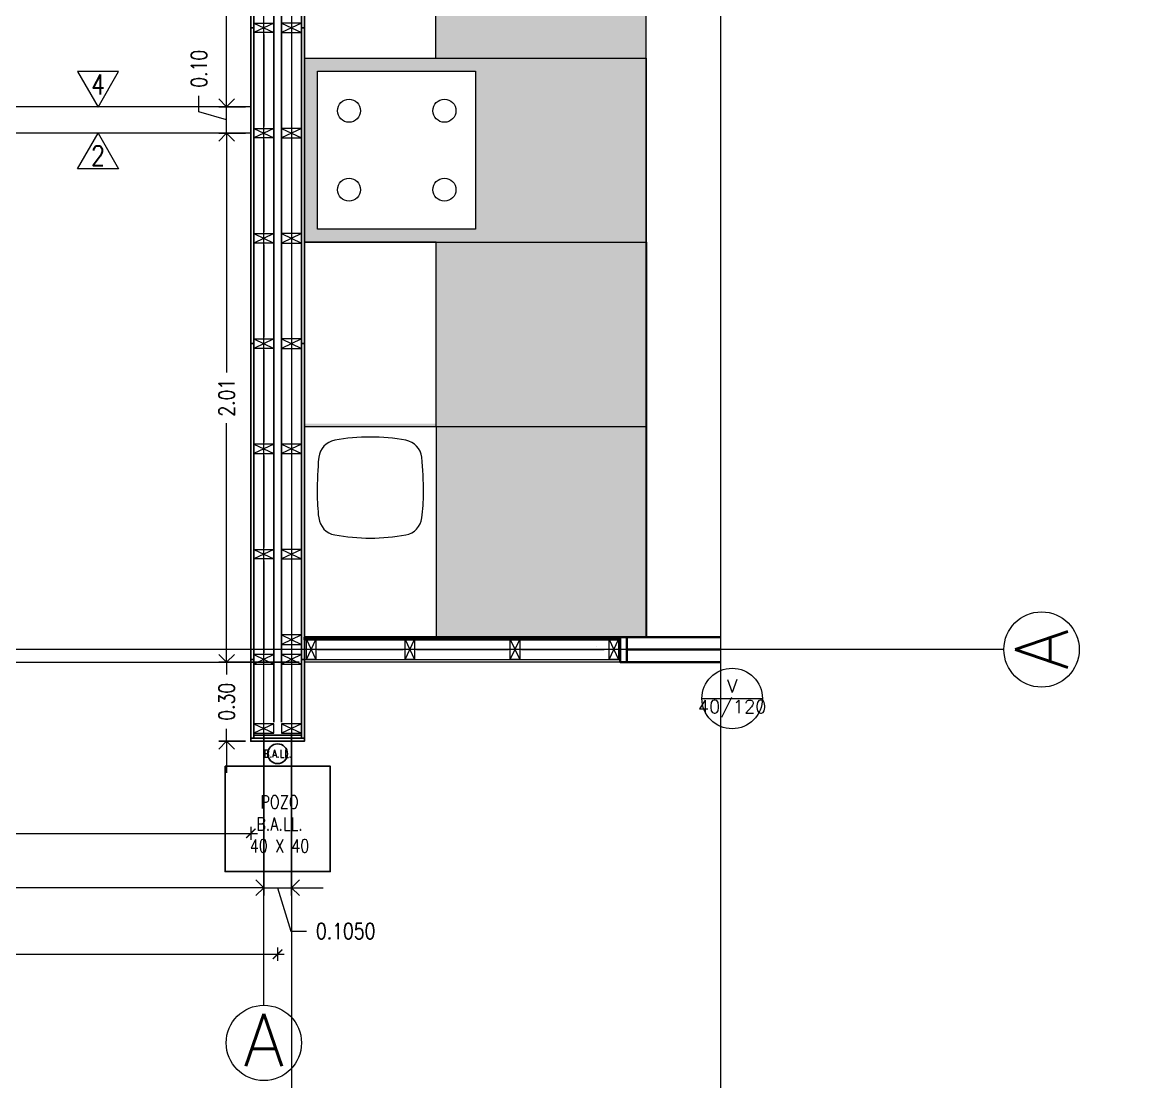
# Model space of a CAD drawing. Header units: metres. Extents: x -2 to 612, y -64 to 156.
# Drawn here: x 359.692 to 363.916, y 21.656 to 25.683 of the extents above; entities that cross this region are included whole.
import ezdxf
from ezdxf import colors
from ezdxf.entities.mleader import LeaderData, LeaderLine
from ezdxf.enums import TextEntityAlignment as Align
from ezdxf.math import Vec2, Vec3

# ---------------------------------------------------------------- set-up
doc = ezdxf.new("R2010")
doc.units = ezdxf.units.M
doc.header["$LTSCALE"] = 5
doc.header["$MEASUREMENT"] = 0
doc.linetypes.add('HIDDEN', pattern=[0.375, 0.25, -0.125])
doc.layers.get('0').update_dxf_attribs({"color": 30})
doc.layers.get('DEFPOINTS').update_dxf_attribs({"color": 210})
for name, color, linetype, lineweight in [('A-ANNO-DIMS', 3, 'Continuous', 18), ('A-ANNO-SYMB', 3, 'Continuous', 18), ('A-ANNO-TEXT', 3, 'Continuous', 18), ('A-DETL-MBND', 3, 'Continuous', 18), ('A-DETL-MCUT', 4, 'Continuous', 25), ('A-DOOR-SYMB', 3, 'Continuous', 18), ('A-ELEV-IDEN', 3, 'Continuous', 18), ('A-ELEV-MBE1', 7, 'Continuous', 35), ('A-ELEV-MBE2', 4, 'Continuous', 25), ('A-ELEV-OVHD', 3, 'HIDDEN', 18), ('A-FLOR-PATT', 8, 'Continuous', 18), ('A-FURN', 8, 'Continuous', 18), ('A-SECT-MCUT', 7, 'Continuous', 35), ('A-WALL-PATT', 8, 'Continuous', 18), ('A-WALL-STUD', 3, 'Continuous', 18)]:
    doc.layers.add(name, color=color, linetype=linetype, lineweight=lineweight)
doc.styles.add('E-ROMANS', font='romans.shx', dxfattribs={"width": 0.8})
doc.styles.get("Standard").update_dxf_attribs({"font": 'arial.ttf'})
doc.dimstyles.new('E-0050_ARW_12', dxfattribs={"dimscale": 0.001, "dimtxt": 60, "dimasz": 60, "dimexe": 30, "dimexo": 20, "dimgap": 30, "dimtad": 0, "dimzin": 0, "dimdsep": 46, "dimtxsty": 'E-ROMANS', "dimblk": 'OPEN90', "dimcen": 30, "dimclrd": 256, "dimclre": 256, "dimclrt": 256, "dimadec": 0, "dimazin": 0, "dimtfac": 1, "dimtmove": 1, "dimatfit": 3, "dimldrblk": 'OPEN90', "dimfxl": 1, "dimtfill": 1, "dimtolj": 1, "dimtzin": 0, "dimlwd": -1, "dimarcsym": 0})

# ---------------------------------------------------------------- blocks, each defined once
blk = doc.blocks.new('ARCH TICK 2')
for p, q in [((-1, 0), (0.5, 0)), ((0, 0.5), (0, -0.5))]:
    blk.add_line(p, q)
at = {"color": 0, "linetype": 'ByBlock'}
blk.add_line((-0.354, -0.354), (0.354, 0.354), dxfattribs=at)
at = {"color": 0, "linetype": 'ByBlock', "const_width": 0.106}
blk.add_lwpolyline([(-0.354, -0.354), (0.354, 0.354)], dxfattribs=at)
blk = doc.blocks.new('*D191')
at = {"layer": 'A-ANNO-DIMS', "transparency": 16777216}
blk.add_line((354.4136, 22.1413), (360.6126, 22.1413), dxfattribs=at)
at = {"layer": 'DEFPOINTS', "color": 0, "transparency": 16777216}
for p in [(354.3636, 22.9615), (360.6626, 22.9735), (360.6626, 22.1413)]:
    blk.add_point(p, dxfattribs=at)
at = {"layer": 'A-ANNO-DIMS', "transparency": 16777216, "xscale": 0.05, "yscale": 0.05, "zscale": 0.05, "rotation": 180}
blk.add_blockref('ARCH TICK 2', (354.3636, 22.1413), dxfattribs=at)
at = {"layer": 'A-ANNO-DIMS', "transparency": 16777216, "xscale": 0.05, "yscale": 0.05, "zscale": 0.05}
blk.add_blockref('ARCH TICK 2', (360.6626, 22.1413), dxfattribs=at)
at = {"layer": 'A-ANNO-DIMS', "transparency": 16777216, "insert": (357.5131, 22.0879), "char_height": 0.065, "attachment_point": 5, "style": 'E-ROMANS'}
blk.add_mtext('\\A1;6.30', dxfattribs=at)
blk = doc.blocks.new('_Open90')
at = {"color": 0, "linetype": 'ByBlock', "lineweight": -2}
for p, q in [((-0.5, 0.5), (0, 0)), ((0, 0), (-1, 0)), ((0, 0), (-0.5, -0.5))]:
    blk.add_line(p, q, dxfattribs=at)
blk = doc.blocks.new('*D192')
at = {"layer": 'A-ANNO-DIMS', "transparency": 16777216}
blk.add_line((357.6106, 22.6004), (360.5106, 22.6004), dxfattribs=at)
at = {"layer": 'DEFPOINTS', "color": 0, "transparency": 16777216}
for p in [(357.5606, 23.3605), (360.5606, 23.3605), (360.5606, 22.6004)]:
    blk.add_point(p, dxfattribs=at)
at = {"layer": 'A-ANNO-DIMS', "transparency": 16777216, "xscale": 0.05, "yscale": 0.05, "zscale": 0.05, "rotation": 180}
blk.add_blockref('ARCH TICK 2', (357.5606, 22.6004), dxfattribs=at)
at = {"layer": 'A-ANNO-DIMS', "transparency": 16777216, "xscale": 0.05, "yscale": 0.05, "zscale": 0.05}
blk.add_blockref('ARCH TICK 2', (360.5606, 22.6004), dxfattribs=at)
at = {"layer": 'A-ANNO-DIMS', "transparency": 16777216, "insert": (359.0606, 22.547), "char_height": 0.065, "attachment_point": 5, "style": 'E-ROMANS'}
blk.add_mtext('\\A1;3.00', dxfattribs=at)
blk = doc.blocks.new('*D217')
at = {"layer": 'A-ANNO-DIMS', "lineweight": -2, "transparency": 16777216}
for p, q in [((360.6101, 22.9785), (360.6101, 22.3638)), ((360.7151, 22.9785), (360.7151, 22.3638))]:
    blk.add_line(p, q, dxfattribs=at)
at = {"layer": 'A-ANNO-DIMS', "transparency": 16777216}
for p, q in [((360.5501, 22.3938), (360.4901, 22.3938)), ((360.6101, 22.3938), (360.7151, 22.3938)), ((360.6101, 22.3938), (360.7151, 22.3938)), ((360.6626, 22.3938), (360.7121, 22.2288)), ((360.7751, 22.3938), (360.8351, 22.3938)), ((360.7121, 22.2288), (360.7721, 22.2288))]:
    blk.add_line(p, q, dxfattribs=at)
at = {"layer": 'DEFPOINTS', "color": 0, "transparency": 16777216}
for p in [(360.6101, 22.9985), (360.7151, 22.9985), (360.7151, 22.3938)]:
    blk.add_point(p, dxfattribs=at)
at = {"layer": 'A-ANNO-DIMS', "transparency": 16777216, "xscale": 0.06, "yscale": 0.06, "zscale": 0.06}
blk.add_blockref('_Open90', (360.6101, 22.3938), dxfattribs=at)
at = {"layer": 'A-ANNO-DIMS', "transparency": 16777216, "xscale": 0.06, "yscale": 0.06, "zscale": 0.06, "rotation": 180}
blk.add_blockref('_Open90', (360.7151, 22.3938), dxfattribs=at)
at = {"layer": 'A-ANNO-DIMS', "transparency": 16777216, "insert": (360.921, 22.2288), "char_height": 0.06, "attachment_point": 5, "style": 'E-ROMANS', "bg_fill": 3, "box_fill_scale": 1.25, "bg_fill_color": 256, "bg_fill_true_color": 13158600, "bg_fill_transparency": 0}
blk.add_mtext('\\A1;0.1050', dxfattribs=at)
blk = doc.blocks.new('*D220')
at = {"layer": 'A-ANNO-DIMS', "lineweight": -2, "transparency": 16777216}
for p, q in [((357.5131, 23.2665), (357.5131, 22.3638)), ((360.6101, 22.9785), (360.6101, 22.3638))]:
    blk.add_line(p, q, dxfattribs=at)
at = {"layer": 'A-ANNO-DIMS', "transparency": 16777216}
for p, q in [((357.5731, 22.3938), (358.9127, 22.3938)), ((360.5501, 22.3938), (359.2105, 22.3938))]:
    blk.add_line(p, q, dxfattribs=at)
at = {"layer": 'DEFPOINTS', "color": 0, "transparency": 16777216}
for p in [(357.5131, 23.2865), (360.6101, 22.9985), (360.6101, 22.3938)]:
    blk.add_point(p, dxfattribs=at)
at = {"layer": 'A-ANNO-DIMS', "transparency": 16777216, "xscale": 0.06, "yscale": 0.06, "zscale": 0.06, "rotation": 180}
blk.add_blockref('_Open90', (357.5131, 22.3938), dxfattribs=at)
at = {"layer": 'A-ANNO-DIMS', "transparency": 16777216, "xscale": 0.06, "yscale": 0.06, "zscale": 0.06}
blk.add_blockref('_Open90', (360.6101, 22.3938), dxfattribs=at)
at = {"layer": 'A-ANNO-DIMS', "transparency": 16777216, "insert": (359.0616, 22.3938), "char_height": 0.06, "attachment_point": 5, "style": 'E-ROMANS', "bg_fill": 3, "box_fill_scale": 1.25, "bg_fill_color": 256, "bg_fill_true_color": 13158600, "bg_fill_transparency": 0}
blk.add_mtext('\\A1;3.0970', dxfattribs=at)
blk = doc.blocks.new('*D1128')
at = {"layer": 'A-ANNO-DIMS', "transparency": 16777216}
for p, q in [((360.4686, 23.3105), (360.4686, 23.3705)), ((360.4686, 23.2505), (360.4686, 23.2037)), ((360.4686, 22.9505), (360.4686, 22.9974)), ((360.4686, 22.8905), (360.4686, 22.8305))]:
    blk.add_line(p, q, dxfattribs=at)
at = {"layer": 'A-ANNO-DIMS', "lineweight": -2, "transparency": 16777216}
for p, q in [((360.7446, 23.2505), (360.4386, 23.2505)), ((360.5406, 22.9505), (360.4386, 22.9505))]:
    blk.add_line(p, q, dxfattribs=at)
at = {"layer": 'DEFPOINTS', "color": 0, "transparency": 16777216}
for p in [(360.4686, 23.2505), (360.7646, 23.2505), (360.5606, 22.9505)]:
    blk.add_point(p, dxfattribs=at)
at = {"layer": 'A-ANNO-DIMS', "transparency": 16777216, "xscale": 0.06, "yscale": 0.06, "zscale": 0.06}
for p, rotation in [((360.4686, 23.2505), 270), ((360.4686, 22.9505), 90)]:
    blk.add_blockref('_Open90', p, dxfattribs=dict(at, rotation=rotation))
at = {"layer": 'A-ANNO-DIMS', "transparency": 16777216, "insert": (360.4686, 23.1005), "char_height": 0.06, "attachment_point": 5, "rotation": 90, "style": 'E-ROMANS', "bg_fill": 3, "box_fill_scale": 1.25, "bg_fill_color": 256, "bg_fill_true_color": 13158600, "bg_fill_transparency": 0}
blk.add_mtext('\\A1;0.30', dxfattribs=at)
blk = doc.blocks.new('*D1129')
at = {"layer": 'A-ANNO-DIMS', "lineweight": -2, "transparency": 16777216}
for p, q in [((360.5406, 25.2615), (360.4386, 25.2615)), ((360.7446, 23.2505), (360.4386, 23.2505))]:
    blk.add_line(p, q, dxfattribs=at)
at = {"layer": 'A-ANNO-DIMS', "transparency": 16777216}
for p, q in [((360.4686, 25.2015), (360.4686, 24.3523)), ((360.4686, 23.3105), (360.4686, 24.1597))]:
    blk.add_line(p, q, dxfattribs=at)
at = {"layer": 'DEFPOINTS', "color": 0, "transparency": 16777216}
for p in [(360.4686, 25.2615), (360.5606, 25.2615), (360.7646, 23.2505)]:
    blk.add_point(p, dxfattribs=at)
at = {"layer": 'A-ANNO-DIMS', "transparency": 16777216, "xscale": 0.06, "yscale": 0.06, "zscale": 0.06}
for p, rotation in [((360.4686, 25.2615), 90), ((360.4686, 23.2505), 270)]:
    blk.add_blockref('_Open90', p, dxfattribs=dict(at, rotation=rotation))
at = {"layer": 'A-ANNO-DIMS', "transparency": 16777216, "insert": (360.4686, 24.256), "char_height": 0.06, "attachment_point": 5, "rotation": 90, "style": 'E-ROMANS', "bg_fill": 3, "box_fill_scale": 1.25, "bg_fill_color": 256, "bg_fill_true_color": 13158600, "bg_fill_transparency": 0}
blk.add_mtext('\\A1;2.01', dxfattribs=at)
blk = doc.blocks.new('*D1130')
at = {"layer": 'A-ANNO-DIMS', "transparency": 16777216}
for p, q in [((360.4686, 25.4215), (360.4686, 25.4815)), ((360.3636, 25.343), (360.3636, 25.403)), ((360.4686, 25.3115), (360.3636, 25.343)), ((360.4686, 25.2615), (360.4686, 25.3615)), ((360.4686, 25.2615), (360.4686, 25.3615)), ((360.4686, 25.2015), (360.4686, 25.1415))]:
    blk.add_line(p, q, dxfattribs=at)
at = {"layer": 'A-ANNO-DIMS', "lineweight": -2, "transparency": 16777216}
for p, q in [((360.5406, 25.3615), (360.4386, 25.3615)), ((360.5406, 25.2615), (360.4386, 25.2615))]:
    blk.add_line(p, q, dxfattribs=at)
at = {"layer": 'DEFPOINTS', "color": 0, "transparency": 16777216}
for p in [(360.4686, 25.3615), (360.5606, 25.3615), (360.5606, 25.2615)]:
    blk.add_point(p, dxfattribs=at)
at = {"layer": 'A-ANNO-DIMS', "transparency": 16777216, "xscale": 0.06, "yscale": 0.06, "zscale": 0.06}
for p, rotation in [((360.4686, 25.3615), 270), ((360.4686, 25.2615), 90)]:
    blk.add_blockref('_Open90', p, dxfattribs=dict(at, rotation=rotation))
at = {"layer": 'A-ANNO-DIMS', "transparency": 16777216, "insert": (360.3636, 25.5062), "char_height": 0.06, "attachment_point": 5, "rotation": 90, "style": 'E-ROMANS', "bg_fill": 3, "box_fill_scale": 1.25, "bg_fill_color": 256, "bg_fill_true_color": 13158600, "bg_fill_transparency": 0}
blk.add_mtext('\\A1;0.10', dxfattribs=at)
blk = doc.blocks.new('*D1131')
at = {"layer": 'A-ANNO-DIMS', "lineweight": -2, "transparency": 16777216}
for p, q in [((360.5406, 30.1495), (360.4386, 30.1495)), ((360.5406, 25.3615), (360.4386, 25.3615))]:
    blk.add_line(p, q, dxfattribs=at)
at = {"layer": 'A-ANNO-DIMS', "transparency": 16777216}
for p, q in [((360.4686, 30.0895), (360.4686, 27.8575)), ((360.4686, 25.4215), (360.4686, 27.6535))]:
    blk.add_line(p, q, dxfattribs=at)
at = {"layer": 'DEFPOINTS', "color": 0, "transparency": 16777216}
for p in [(360.4686, 30.1495), (360.5606, 30.1495), (360.5606, 25.3615)]:
    blk.add_point(p, dxfattribs=at)
at = {"layer": 'A-ANNO-DIMS', "transparency": 16777216, "xscale": 0.06, "yscale": 0.06, "zscale": 0.06}
for p, rotation in [((360.4686, 30.1495), 90), ((360.4686, 25.3615), 270)]:
    blk.add_blockref('_Open90', p, dxfattribs=dict(at, rotation=rotation))
at = {"layer": 'A-ANNO-DIMS', "transparency": 16777216, "insert": (360.4686, 27.7555), "char_height": 0.06, "attachment_point": 5, "rotation": 90, "style": 'E-ROMANS', "bg_fill": 3, "box_fill_scale": 1.25, "bg_fill_color": 256, "bg_fill_true_color": 13158600, "bg_fill_transparency": 0}
blk.add_mtext('\\A1;4.79', dxfattribs=at)
blk = doc.blocks.new('ytui')
for p, q in [((-240.4633, 148.8861), (-240.4633, 150.1861)), ((-240.4633, 150.1861), (-239.7633, 150.1861)), ((-239.7633, 148.8861), (-239.7633, 150.1861)), ((-239.7633, 148.8861), (-240.4633, 148.8861))]:
    blk.add_line(p, q)
blk = doc.blocks.new('IO')
for p, q in [((-242.3043, 128.3342), (-242.3043, 129.1342)), ((-241.5043, 129.1342), (-242.3043, 129.1342)), ((-241.5043, 128.3342), (-241.5043, 129.1342))]:
    blk.add_line(p, q)

msp = doc.modelspace()

# ---------------------------------------------------------------- hatches: boundary and pattern name
at = {"layer": 'A-FLOR-PATT'}
h = msp.add_hatch(dxfattribs=at)
h.set_pattern_fill('DOTS', color=256, scale=0.02, style=0)
h.set_pattern_definition([(0, (-33.77306, 0), (0.015875, 0.03175), [0, -0.03175])])
h.paths.add_polyline_path([(362.06164, 27.15453), (360.76464, 27.15452), (360.76464, 26.65453), (361.36518, 26.65453), (361.36518, 26.59751), (360.76464, 26.59751), (360.76464, 24.14654), (361.26464, 24.14653), (361.26464, 23.34654), (362.06164, 23.34654)])
h.paths.add_polyline_path([(361.26463, 24.84654), (360.76464, 24.84654), (360.76464, 24.15783), (361.26463, 24.15783)], flags=16)
h.paths.add_polyline_path([(361.41464, 25.49654), (360.81464, 25.49654), (360.81464, 24.89654), (361.41464, 24.89654)], flags=16)
h.paths.add_polyline_path([(361.26409, 25.89751), (360.76464, 25.89751), (360.76464, 25.54655), (361.26409, 25.54655)], flags=16)
h.paths.add_polyline_path([(361.36464, 26.54751), (360.76464, 26.54751), (360.76464, 25.94751), (361.36464, 25.94751)], flags=16)

# ---------------------------------------------------------------- linework, layer by layer
at = {"layer": 'A-ANNO-SYMB'}
for p, q in [((361.26463, 24.84654), (362.06463, 24.84654)), ((362.06463, 24.84654), (362.06462, 24.14654)), ((361.26462, 24.14654), (362.06462, 24.14654)), ((363.42209, 23.29904), (352.66724, 23.29904))]:
    msp.add_line(p, q, dxfattribs=at)
for centre in [(363.56512, 23.29904), (360.6101, 21.80391)]:
    msp.add_circle(centre, 0.14303, dxfattribs=at)
at = {"layer": 'A-ANNO-TEXT'}
for points in [[(359.98012, 25.36054), (360.05856, 25.4964), (359.90168, 25.4964)], [(359.98012, 25.26154), (360.05856, 25.12568), (359.90168, 25.12568)]]:
    msp.add_lwpolyline(points, close=True, dxfattribs=at)
at = {"layer": 'A-DETL-MBND'}
msp.add_lwpolyline([(361.96464, 23.26153), (361.96464, 23.25053), (360.76464, 23.25053), (360.76464, 23.26153)], close=True, dxfattribs=at)
at = {"layer": 'A-DETL-MCUT'}
for points in [[(360.57259, 25.66154), (360.57259, 26.86154), (360.56059, 26.86154), (360.56059, 25.66154)], [(360.75264, 25.66153), (360.75264, 26.86153), (360.76464, 26.86153), (360.76464, 25.66153)], [(360.57259, 24.46154), (360.57259, 25.66154), (360.56059, 25.66154), (360.56059, 24.46154)], [(360.75264, 24.46153), (360.75264, 25.66153), (360.76464, 25.66153), (360.76464, 24.46153)], [(360.56059, 23.26154), (360.5606, 24.46154), (360.5726, 24.46154), (360.5726, 23.26154)], [(360.75264, 23.26153), (360.75264, 24.46153), (360.76464, 24.46153), (360.76464, 23.26153)], [(360.5606, 22.96153), (360.56059, 23.26153), (360.5726, 23.26153), (360.5726, 22.96153)], [(360.75264, 22.96153), (360.75264, 23.26153), (360.76464, 23.26153), (360.76464, 22.96153)]]:
    msp.add_lwpolyline(points, close=True, dxfattribs=at)
for points in [[(360.66262, 22.96153), (360.5606, 22.96153), (360.5606, 22.95053), (360.66262, 22.95053)], [(360.66262, 22.96154), (360.57259, 22.96154), (360.5726, 22.97354), (360.66262, 22.97354)], [(360.66262, 22.96153), (360.76464, 22.96153), (360.76464, 22.95053), (360.66262, 22.95053)], [(360.66264, 22.96153), (360.75264, 22.96153), (360.75264, 22.97353), (360.66264, 22.97353)]]:
    msp.add_lwpolyline(points, dxfattribs=at)
at = {"layer": 'A-DOOR-SYMB'}
msp.add_lwpolyline([(362.27464, 23.11297), (362.50464, 23.11297)], dxfattribs=at)
msp.add_circle((362.38964, 23.11297), 0.115, dxfattribs=at)
at = {"layer": 'A-ELEV-IDEN'}
for points in [[(362.34492, 34.02639), (362.34492, 19.95747)], [(362.06164, 27.15453), (362.06164, 23.34654)]]:
    msp.add_lwpolyline(points, dxfattribs=at)
at = {"layer": 'A-ELEV-MBE1'}
for p, q in [((361.96464, 23.34654), (362.34492, 23.34654)), ((361.96464, 23.25053), (362.34492, 23.25053))]:
    msp.add_line(p, q, dxfattribs=at)
at = {"layer": 'A-ELEV-MBE1', "linetype": 'Continuous'}
msp.add_line((361.98964, 23.29903), (362.34492, 23.29903), dxfattribs=at)
at = {"layer": 'A-ELEV-MBE1'}
msp.add_lwpolyline([(361.96464, 23.34654), (361.98964, 23.34654), (361.98964, 23.25053), (361.96464, 23.25053)], close=True, dxfattribs=at)
at = {"layer": 'A-ELEV-MBE2'}
for p, q in [((360.6476, 23.02354), (360.6476, 30.39955)), ((360.67764, 23.02353), (360.67764, 30.39955))]:
    msp.add_line(p, q, dxfattribs=at)
at = {"layer": 'A-ELEV-MBE2', "ltscale": 0.05}
msp.add_lwpolyline([(360.46262, 22.85532), (360.86262, 22.85532), (360.86262, 22.45532), (360.46262, 22.45532)], close=True, dxfattribs=at)
msp.add_circle((360.66262, 22.90303), 0.0375, dxfattribs=at)
at = {"layer": 'A-ELEV-OVHD'}
for p, q in [((360.56059, 25.36154), (358.46059, 25.36154)), ((360.56059, 25.26154), (358.46059, 25.26154))]:
    msp.add_line(p, q, dxfattribs=at)
at = {"layer": 'A-FURN'}
msp.add_line((361.26464, 24.14654), (361.26463, 23.34654), dxfattribs=at)
at = {"layer": 'A-FURN', "linetype": 'Continuous'}
msp.add_line((361.87235, 23.31165), (361.87235, 23.31165), dxfattribs=at)
at = {"layer": 'A-FURN'}
for points in [[(360.76464, 25.89751), (360.76464, 25.54655), (361.26409, 25.54655), (361.26409, 25.89751)], [(361.41464, 25.49654), (361.41464, 24.89654), (360.81464, 24.89654), (360.81464, 25.49654)]]:
    msp.add_lwpolyline(points, close=True, dxfattribs=at)
for centre in [(360.93375, 25.34654), (361.29642, 25.34654), (360.93375, 25.04654), (361.29642, 25.04654)]:
    msp.add_circle(centre, 0.04376, dxfattribs=at)
for centre, radius, start, end in [((360.89301, 24.02049), 0.075, 100.38124, 172.77), ((360.89301, 24.02049), 0.075, 100.38124, 172.77), ((361.01464, 23.35654), 0.75, 90, 100.38124), ((361.01464, 23.35654), 0.75, 90, 100.38124), ((361.01464, 23.35654), 0.75, 79.61876, 90), ((361.01464, 23.35654), 0.75, 79.61876, 90), ((361.13627, 24.02049), 0.075, 7.23, 79.61876), ((361.13627, 24.02049), 0.075, 7.23, 79.61876), ((362.37453, 23.89357), 1.56189, 174.99166, 180.0013), ((362.37453, 23.89357), 1.56189, 174.99166, 180.0013), ((359.65475, 23.89357), 1.56189, 359.9987, 5.00834), ((359.65475, 23.89357), 1.56189, 359.9987, 5.00834), ((361.56264, 23.89354), 0.75, 180, 187.23), ((361.56264, 23.89354), 0.75, 180, 187.23), ((360.46664, 23.89354), 0.75, 352.77, 0), ((360.46664, 23.89354), 0.75, 352.77, 0), ((360.89301, 23.80858), 0.075, 187.23, 259.61876), ((360.89301, 23.80858), 0.075, 187.23, 259.61876), ((361.13627, 23.80858), 0.075, 280.38124, 352.77), ((361.13627, 23.80858), 0.075, 280.38124, 352.77), ((361.01464, 24.47254), 0.75, 259.61876, 270), ((361.01464, 24.47254), 0.75, 259.61876, 270), ((361.01464, 24.47254), 0.75, 270, 280.38124), ((361.01464, 24.47254), 0.75, 270, 280.38124)]:
    msp.add_arc(centre, radius, start, end, dxfattribs=at)
at = {"layer": 'A-SECT-MCUT'}
msp.add_lwpolyline([(360.76464, 23.34654), (361.96464, 23.34654), (361.96464, 23.33654), (360.76464, 23.33654)], close=True, dxfattribs=at)
at = {"layer": 'A-WALL-PATT', "ltscale": 0.1}
for p, q in [((360.6101, 25.63654), (360.6101, 25.28654)), ((360.71514, 25.63654), (360.71514, 25.28654)), ((360.6101, 25.23654), (360.6101, 24.88654)), ((360.71514, 25.23654), (360.71514, 24.88654)), ((360.6101, 24.83654), (360.6101, 24.48654)), ((360.71514, 24.83654), (360.71514, 24.48654)), ((360.6101, 24.43654), (360.61009, 24.08654)), ((360.71514, 24.43654), (360.71514, 24.08654)), ((360.61009, 24.03654), (360.6101, 23.68654)), ((360.71514, 24.03654), (360.71514, 23.68654)), ((360.71514, 23.63654), (360.71514, 23.36154)), ((360.81464, 23.29904), (361.13964, 23.29904)), ((361.18964, 23.29904), (361.53964, 23.29904)), ((361.58964, 23.29904), (361.90264, 23.29904))]:
    msp.add_line(p, q, dxfattribs=at)
at = {"layer": 'A-WALL-STUD'}
for p, q in [((360.75264, 25.67953), (360.67764, 25.64353)), ((360.67764, 25.67953), (360.75264, 25.64353)), ((361.14664, 23.26153), (361.18264, 23.33653)), ((361.14664, 23.33653), (361.18264, 23.26153)), ((361.54664, 23.26153), (361.58264, 23.33653)), ((361.54664, 23.33653), (361.58264, 23.26153)), ((361.92164, 23.26153), (361.95764, 23.33653)), ((361.92164, 23.33653), (361.95764, 23.26153))]:
    msp.add_line(p, q, dxfattribs=at)
for points in [[(360.75264, 25.67953), (360.67764, 25.67953), (360.67764, 25.64353), (360.75264, 25.64353)], [(361.14664, 23.26153), (361.14664, 23.33653), (361.18264, 23.33653), (361.18264, 23.26153)], [(361.54664, 23.26153), (361.54664, 23.33653), (361.58264, 23.33653), (361.58264, 23.26153)], [(361.92164, 23.26153), (361.92164, 23.33653), (361.95764, 23.33653), (361.95764, 23.26153)]]:
    msp.add_lwpolyline(points, close=True, dxfattribs=at)

# ---------------------------------------------------------------- block references
at = {"layer": 'A-ANNO-SYMB', "xscale": -1, "rotation": 270}
msp.add_blockref('IO', (232.93044, 265.65084), dxfattribs=at)

# ---------------------------------------------------------------- texts
at = {"layer": 'A-ANNO-TEXT', "char_height": 0.075, "attachment_point": 5, "style": 'E-ROMANS'}
for s, insert, rotation in [('\\pi-0.45,l0.45,t0.45;4', (359.98012, 25.44629), 0.00048), ('\\pi-0.45,l0.45,t0.45;2', (359.98012, 25.17579), 359.99952)]:
    msp.add_mtext(s, dxfattribs=dict(at, insert=insert, rotation=rotation))
at = {"layer": 'A-ANNO-TEXT', "attachment_point": 5, "style": 'E-ROMANS'}
for s, insert, char_height in [('\\pi-0.09,l0.09,t0.09;B.A.LL.', (360.66262, 22.90303), 0.03), ('\\pi-0.15,l0.15,t0.15;POZO\\PB.A.LL.\\P40 X 40', (360.66973, 22.63597), 0.05)]:
    msp.add_mtext(s, dxfattribs=dict(at, insert=insert, char_height=char_height))
at = {"layer": 'A-ANNO-TEXT', "style": 'E-ROMANS'}
msp.add_attdef('A', text='0.00', height=0.2, rotation=90, dxfattribs=at).set_placement((363.56512, 23.29904), align=Align.MIDDLE_CENTER)
msp.add_attdef('V', text='V', height=0.05, dxfattribs=at).set_placement((362.38964, 23.12042), align=Align.BOTTOM_CENTER)
msp.add_attdef('40/120', text='xx/xxx', height=0.05, dxfattribs=at).set_placement((362.38964, 23.10701), align=Align.TOP_CENTER)
msp.add_attdef('A', text='0.00', height=0.2, dxfattribs=at).set_placement((360.6101, 21.81505), align=Align.MIDDLE_CENTER)

# ---------------------------------------------------------------- dimensions: what is measured, and where the dimension line sits
at = {"layer": 'A-ANNO-DIMS'}
for base, p1, p2, picture, middle in [((360.56059, 22.60041), (357.56059, 23.36054), (360.56059, 23.36054), '*D192', (359.06059, 22.547)), ((360.66262, 22.1413), (354.3636, 22.96154), (360.66262, 22.97354), '*D191', (357.51311, 22.08789))]:
    dim = msp.add_linear_dim(base=base, p1=p1, p2=p2, dimstyle='E-0050_ARW_12', dxfattribs=at)
    dim.commit()
    dim.dimension.update_dxf_attribs({"geometry": picture, "text_midpoint": middle})

# ---------------------------------------------------------------- next in the draw order: dimensions: what is measured, and where the dimension line sits
dim = msp.add_linear_dim(base=(360.71514, 22.39377), p1=(360.6101, 22.99854), p2=(360.71514, 22.99853), dimstyle='E-0050_ARW_12', override={"dimdec": 4}, dxfattribs=at)
dim.commit()
dim.dimension.update_dxf_attribs({"geometry": '*D217', "text_midpoint": (360.80212, 22.22877)})

# ---------------------------------------------------------------- next in the draw order: linework, layer by layer
at = {"layer": 'A-ANNO-SYMB'}
for p, q in [((360.71514, 33.61894), (360.71514, 21.59535)), ((360.6101, 21.94694), (360.6101, 33.22033))]:
    msp.add_line(p, q, dxfattribs=at)

# ---------------------------------------------------------------- next in the draw order: dimensions: what is measured, and where the dimension line sits
at = {"layer": 'A-ANNO-DIMS'}
dim = msp.add_linear_dim(base=(360.6101, 22.39378), p1=(357.51309, 23.28654), p2=(360.6101, 22.99854), dimstyle='E-0050_ARW_12', override={"dimdec": 4}, dxfattribs=at)
dim.commit()
dim.dimension.update_dxf_attribs({"geometry": '*D220', "text_midpoint": (359.0616, 22.39378)})

# ---------------------------------------------------------------- next in the draw order: linework, layer by layer
at = {"layer": 'A-ELEV-IDEN'}
msp.add_line((357.57159, 23.25054), (360.56059, 23.25054), dxfattribs=at)
at = {"layer": 'A-WALL-PATT', "ltscale": 0.1}
msp.add_line((360.6101, 23.63654), (360.6101, 23.28653), dxfattribs=at)

# ---------------------------------------------------------------- next in the draw order: dimensions: what is measured, and where the dimension line sits
at = {"layer": 'A-ANNO-DIMS'}
dim = msp.add_linear_dim(base=(360.46856, 23.25053), p1=(360.5606, 22.95053), p2=(360.76464, 23.25053), angle=90, dimstyle='E-0050_ARW_12', override={"dimfxl": 0.3}, dxfattribs=at)
dim.commit()
dim.dimension.update_dxf_attribs({"geometry": '*D1128', "text_midpoint": (360.46856, 23.10053)})

# ---------------------------------------------------------------- next in the draw order: linework, layer by layer
at = {"layer": 'A-WALL-STUD'}
for p, q in [((360.6476, 23.01654), (360.5726, 22.98054)), ((360.5726, 23.01654), (360.6476, 22.98054)), ((360.75264, 23.01653), (360.67764, 22.98053)), ((360.67764, 23.01653), (360.75264, 22.98053))]:
    msp.add_line(p, q, dxfattribs=at)
for points in [[(360.6476, 23.01654), (360.5726, 23.01654), (360.5726, 22.98054), (360.6476, 22.98054)], [(360.75264, 23.01653), (360.67764, 23.01653), (360.67764, 22.98053), (360.75264, 22.98053)]]:
    msp.add_lwpolyline(points, close=True, dxfattribs=at)

# ---------------------------------------------------------------- next in the draw order: dimensions: what is measured, and where the dimension line sits
at = {"layer": 'A-ANNO-DIMS'}
dim = msp.add_linear_dim(base=(360.46856, 25.26154), p1=(360.76464, 23.25053), p2=(360.56059, 25.26154), angle=90, dimstyle='E-0050_ARW_12', override={"dimfxl": 0.3}, dxfattribs=at)
dim.commit()
dim.dimension.update_dxf_attribs({"geometry": '*D1129', "text_midpoint": (360.46856, 24.25604)})

# ---------------------------------------------------------------- next in the draw order: linework, layer by layer
at = {"layer": 'A-FURN'}
for p, q in [((360.76463, 23.34654), (360.76464, 24.14654)), ((360.76464, 24.14654), (361.26464, 24.14654)), ((361.26463, 23.34654), (360.76463, 23.34654))]:
    msp.add_line(p, q, dxfattribs=at)
msp.add_lwpolyline([(360.76464, 24.14654), (361.26463, 24.14654), (361.26463, 24.84654), (360.76464, 24.84654)], close=True, dxfattribs=at)
at = {"layer": 'A-WALL-STUD'}
for p, q in [((360.75264, 25.27953), (360.67764, 25.24353)), ((360.67764, 25.27953), (360.75264, 25.24353)), ((360.5726, 24.87954), (360.6476, 24.84354)), ((360.6476, 24.87954), (360.5726, 24.84354)), ((360.75264, 24.87953), (360.67764, 24.84353)), ((360.67764, 24.87953), (360.75264, 24.84353)), ((360.5726, 24.47954), (360.6476, 24.44354)), ((360.6476, 24.47954), (360.5726, 24.44354)), ((360.75264, 24.47953), (360.67764, 24.44353)), ((360.67764, 24.47953), (360.75264, 24.44353)), ((360.64759, 24.07954), (360.57259, 24.04354)), ((360.57259, 24.07954), (360.64759, 24.04354)), ((360.75264, 24.07953), (360.67764, 24.04353)), ((360.67764, 24.07953), (360.75264, 24.04353)), ((360.5726, 23.67954), (360.6476, 23.64354)), ((360.6476, 23.67954), (360.5726, 23.64354)), ((360.75264, 23.67953), (360.67764, 23.64353)), ((360.67764, 23.67953), (360.75264, 23.64353)), ((360.75264, 23.35453), (360.67764, 23.31853)), ((360.67764, 23.35453), (360.75264, 23.31853)), ((360.77164, 23.26153), (360.80764, 23.33653)), ((360.77164, 23.33653), (360.80764, 23.26153)), ((360.6476, 23.27953), (360.5726, 23.24353)), ((360.5726, 23.27953), (360.6476, 23.24353)), ((360.75264, 23.27953), (360.67764, 23.24353)), ((360.67764, 23.27953), (360.75264, 23.24353))]:
    msp.add_line(p, q, dxfattribs=at)
for points in [[(360.75264, 25.27953), (360.67764, 25.27953), (360.67764, 25.24353), (360.75264, 25.24353)], [(360.5726, 24.87954), (360.6476, 24.87954), (360.6476, 24.84354), (360.5726, 24.84354)], [(360.75264, 24.87953), (360.67764, 24.87953), (360.67764, 24.84353), (360.75264, 24.84353)], [(360.5726, 24.47954), (360.6476, 24.47954), (360.6476, 24.44354), (360.5726, 24.44354)], [(360.75264, 24.47953), (360.67764, 24.47953), (360.67764, 24.44353), (360.75264, 24.44353)], [(360.64759, 24.07954), (360.57259, 24.07954), (360.57259, 24.04354), (360.64759, 24.04354)], [(360.75264, 24.07953), (360.67764, 24.07953), (360.67764, 24.04353), (360.75264, 24.04353)], [(360.5726, 23.67954), (360.6476, 23.67954), (360.6476, 23.64354), (360.5726, 23.64354)], [(360.75264, 23.67953), (360.67764, 23.67953), (360.67764, 23.64353), (360.75264, 23.64353)], [(360.75264, 23.35453), (360.67764, 23.35453), (360.67764, 23.31853), (360.75264, 23.31853)], [(360.77164, 23.26153), (360.77164, 23.33653), (360.80764, 23.33653), (360.80764, 23.26153)], [(360.6476, 23.27953), (360.5726, 23.27953), (360.5726, 23.24353), (360.6476, 23.24353)], [(360.75264, 23.27953), (360.67764, 23.27953), (360.67764, 23.24353), (360.75264, 23.24353)]]:
    msp.add_lwpolyline(points, close=True, dxfattribs=at)

# ---------------------------------------------------------------- next in the draw order: block references
at = {"layer": 'A-ANNO-SYMB', "xscale": -1, "rotation": 270}
msp.add_blockref('ytui', (211.87851, 265.30988), dxfattribs=at)

# ---------------------------------------------------------------- next in the draw order: dimensions: what is measured, and where the dimension line sits
at = {"layer": 'A-ANNO-DIMS'}
dim = msp.add_linear_dim(base=(360.46856, 25.36154), p1=(360.56059, 25.26154), p2=(360.56059, 25.36154), angle=90, dimstyle='E-0050_ARW_12', override={"dimfxl": 0.3}, dxfattribs=at)
dim.commit()
dim.dimension.update_dxf_attribs({"geometry": '*D1130', "text_midpoint": (360.36356, 25.43304)})

# ---------------------------------------------------------------- next in the draw order: linework, layer by layer
at = {"layer": 'A-WALL-STUD'}
for p, q in [((360.5726, 25.27954), (360.6476, 25.24354)), ((360.6476, 25.27954), (360.5726, 25.24354))]:
    msp.add_line(p, q, dxfattribs=at)
msp.add_lwpolyline([(360.5726, 25.27954), (360.6476, 25.27954), (360.6476, 25.24354), (360.5726, 25.24354)], close=True, dxfattribs=at)

# ---------------------------------------------------------------- next in the draw order: dimensions: what is measured, and where the dimension line sits
at = {"layer": 'A-ANNO-DIMS'}
dim = msp.add_linear_dim(base=(360.46856, 30.14953), p1=(360.56059, 25.36154), p2=(360.5606, 30.14953), angle=90, dimstyle='E-0050_ARW_12', override={"dimfxl": 0.3}, dxfattribs=at)
dim.commit()
dim.dimension.update_dxf_attribs({"geometry": '*D1131', "text_midpoint": (360.46856, 27.75554)})

# ---------------------------------------------------------------- next in the draw order: linework, layer by layer
at = {"layer": 'A-WALL-STUD'}
for p, q in [((360.5726, 25.67954), (360.6476, 25.64354)), ((360.6476, 25.67954), (360.5726, 25.64354))]:
    msp.add_line(p, q, dxfattribs=at)
msp.add_lwpolyline([(360.5726, 25.67954), (360.6476, 25.67954), (360.6476, 25.64354), (360.5726, 25.64354)], close=True, dxfattribs=at)

# ---------------------------------------------------------------- next in the draw order: leaders
at = {"layer": 'A-ANNO-SYMB'}
ml = msp.add_multileader_mtext('Standard', dxfattribs=at)
ml.set_content('', color=256)
ml.set_leader_properties()
ml.set_arrow_properties(name='OPEN90')
ml.build(insert=Vec2(0, 0))
ml.multileader.update_dxf_attribs({"text_right_attachment_type": 6, "dogleg_length": 0.36, "arrow_head_size": 20})
ctx = ml.context
ctx.base_point, ctx.arrow_head_size, ctx.plane_origin = Vec3(355.33943, 29.7735), 20, Vec3(354.55259, 29.94462)
ctx.right_attachment = 6
notes = []
notes.append((ctx, [(0, (1, 1, 0), (354.97943, 29.7735), (1, 0), 0.36, [(0, [(354.55259, 29.94462)], 0, [])])]))
ctx.mtext.insert, ctx.mtext.flow_direction = Vec3(357.33943, 31.7735), 5
for ctx, leaders in notes:
    for number, flags, end, landing, length, lines in leaders:
        leader = LeaderData()
        leader.index, (leader.has_last_leader_line, leader.has_dogleg_vector, leader.attachment_direction) = number, flags
        leader.last_leader_point, leader.dogleg_vector, leader.dogleg_length = Vec3(end), Vec3(landing), length
        for number, points, colour, breaks in lines:
            line = LeaderLine()
            line.index, line.vertices, line.color, line.breaks = number, Vec3.list(points), colors.encode_raw_color(colour), breaks
            leader.lines.append(line)
        ctx.leaders.append(leader)

doc.saveas('drawing.dxf')
